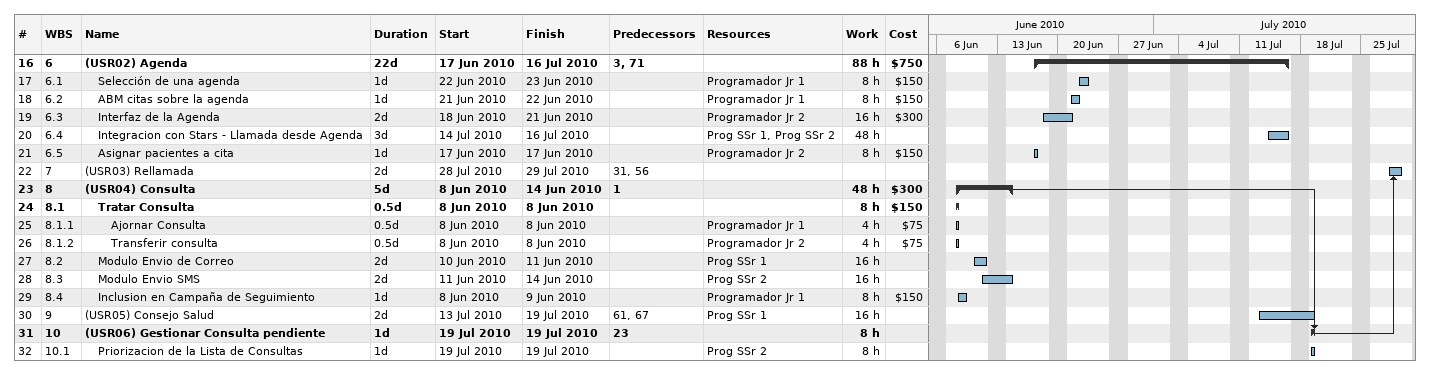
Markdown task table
| ID | WBS | Task | Duration | Start | Finish | Predecessors | Resources | Work (h) | Cost ($) |
|---|---|---|---|---|---|---|---|---|---|
| 16 | 6 | **(USR02) Agenda** | 22d | 2010-06-17 | 2010-07-16 | 3, 71 |  | 88 | 750 |
| 17 | 6.1 | Selección de una agenda | 1d | 2010-06-22 | 2010-06-23 |  | Programador Jr 1 | 8 | 150 |
| 18 | 6.2 | ABM citas sobre la agenda | 1d | 2010-06-21 | 2010-06-22 |  | Programador Jr 1 | 8 | 150 |
| 19 | 6.3 | Interfaz de la Agenda | 2d | 2010-06-18 | 2010-06-21 |  | Programador Jr 2 | 16 | 300 |
| 20 | 6.4 | Integracion con Stars - Llamada desde Agenda | 3d | 2010-07-14 | 2010-07-16 |  | Prog SSr 1, Prog SSr 2 | 48 |  |
| 21 | 6.5 | Asignar pacientes a cita | 1d | 2010-06-17 | 2010-06-17 |  | Programador Jr 2 | 8 | 150 |
| 22 | 7 | (USR03) Rellamada | 2d | 2010-07-28 | 2010-07-29 | 31, 56 |  |  |  |
| 23 | 8 | **(USR04) Consulta** | 5d | 2010-06-08 | 2010-06-14 | 1 |  | 48 | 300 |
| 24 | 8.1 | **Tratar Consulta** | 0.5d | 2010-06-08 | 2010-06-08 |  |  | 8 | 150 |
| 25 | 8.1.1 | Ajornar Consulta | 0.5d | 2010-06-08 | 2010-06-08 |  | Programador Jr 1 | 4 | 75 |
| 26 | 8.1.2 | Transferir consulta | 0.5d | 2010-06-08 | 2010-06-08 |  | Programador Jr 2 | 4 | 75 |
| 27 | 8.2 | Modulo Envio de Correo | 2d | 2010-06-10 | 2010-06-11 |  | Prog SSr 1 | 16 |  |
| 28 | 8.3 | Modulo Envio SMS | 2d | 2010-06-11 | 2010-06-14 |  | Prog SSr 2 | 16 |  |
| 29 | 8.4 | Inclusion en Campaña de Seguimiento | 1d | 2010-06-08 | 2010-06-09 |  | Programador Jr 1 | 8 | 150 |
| 30 | 9 | (USR05) Consejo Salud | 2d | 2010-07-13 | 2010-07-19 | 61, 67 | Prog SSr 1 | 16 |  |
| 31 | 10 | **(USR06) Gestionar Consulta pendiente** | 1d | 2010-07-19 | 2010-07-19 | 23 |  | 8 |  |
| 32 | 10.1 | Priorizacion de la Lista de Consultas | 1d | 2010-07-19 | 2010-07-19 |  | Prog SSr 2 | 8 |  |
